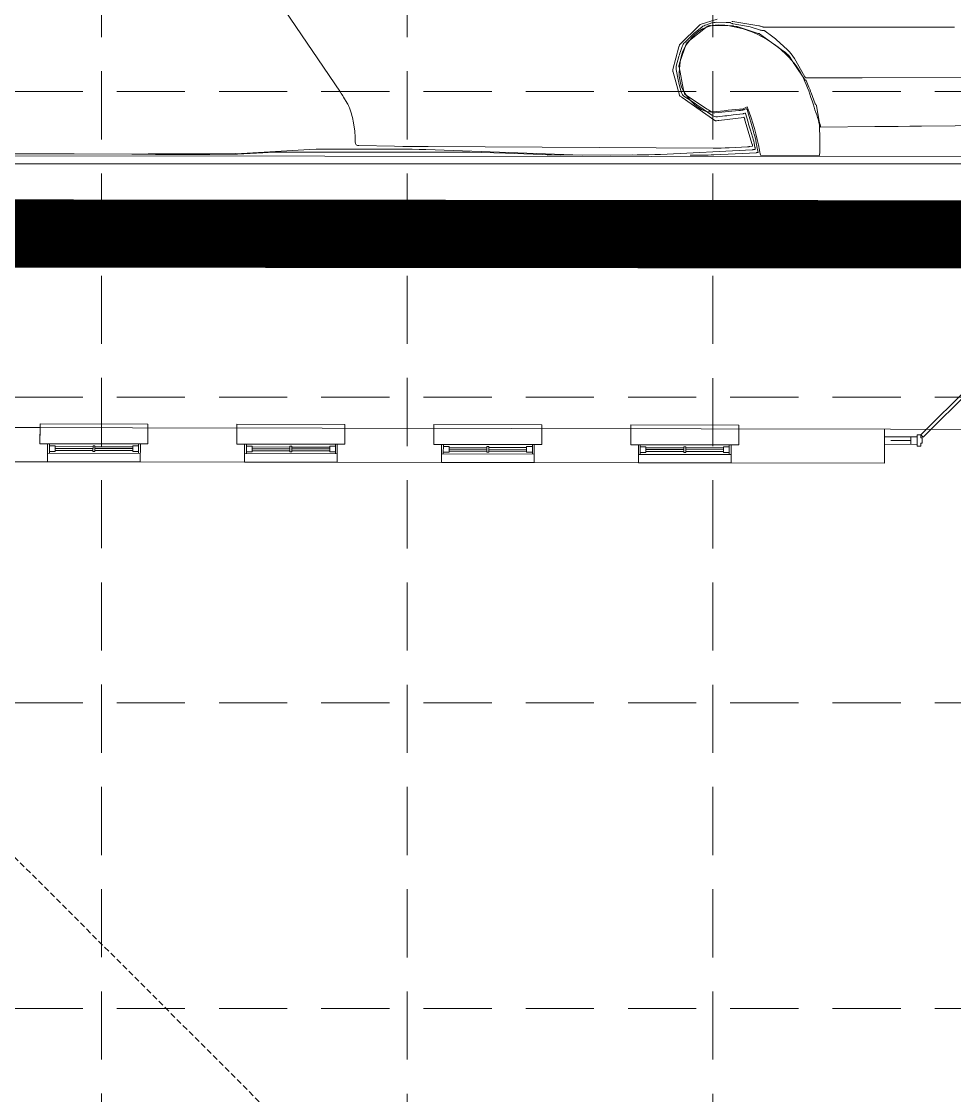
# Model space of a CAD drawing. Extents: x 4841 to 5381, y 4863 to 5725.
# Drawn here: x 5040.33 to 5081.39, y 5558.97 to 5606.24 of the extents above; entities that cross this region are included whole.
import ezdxf

# ---------------------------------------------------------------- set-up
doc = ezdxf.new("R2010")
doc.units = 0
doc.header["$MEASUREMENT"] = 0
doc.linetypes.add('DASHED', pattern=[0.75, 0.5, -0.25])
doc.linetypes.add('HIDDEN', pattern=[0.375, 0.25, -0.125])
for name, color, linetype, lineweight in [('17', 7, 'Continuous', 0), ('2', 7, 'Continuous', 0), ('22', 7, 'Continuous', 0), ('27', 7, 'Continuous', 0), ('EC', 35, 'Continuous', 0)]:
    doc.layers.add(name, color=color, linetype=linetype, lineweight=lineweight)
doc.layers.add('GRID', color=254, linetype='HIDDEN')
doc.layers.add('LIMITS OF DISTURBANCE', color=1, linetype='HIDDEN')

msp = doc.modelspace()

# ---------------------------------------------------------------- linework, layer by layer
at = {"layer": '17', "color": 7, "linetype": 'Continuous', "lineweight": 0}
msp.add_line((5008.489, 5600.36), (5145.989, 5600.211), dxfattribs=at)
at = {"layer": '2', "color": 7, "linetype": 'HIDDEN', "lineweight": 0}
for q in [(5051.37, 5558.119), (5144.982, 5599.971)]:
    msp.add_line((5009.518, 5599.971), q, dxfattribs=at)
at = {"layer": '22', "color": 7, "linetype": 'Continuous', "lineweight": 0}
for p, q in [((5041.145, 5588.527), (5041.144, 5587.654)), ((5041.145, 5588.527), (5045.895, 5588.518)), ((5045.895, 5588.518), (5045.894, 5587.645)), ((5049.812, 5588.511), (5049.81, 5587.639)), ((5049.812, 5588.511), (5054.562, 5588.503)), ((5054.562, 5588.503), (5054.56, 5587.63)), ((5058.479, 5588.496), (5058.477, 5587.623)), ((5058.479, 5588.496), (5063.229, 5588.487)), ((5063.229, 5588.487), (5063.227, 5587.615)), ((5067.145, 5588.48), (5067.144, 5587.608)), ((5067.145, 5588.48), (5071.895, 5588.472)), ((5041.145, 5588.36), (5037.228, 5588.367)), ((5041.145, 5588.36), (5041.144, 5587.654)), ((5045.895, 5588.351), (5045.894, 5587.645)), ((5049.812, 5588.345), (5045.895, 5588.351)), ((5049.812, 5588.345), (5049.81, 5587.639)), ((5054.562, 5588.336), (5054.56, 5587.63)), ((5058.478, 5588.329), (5054.562, 5588.336)), ((5058.478, 5588.329), (5058.477, 5587.623)), ((5063.228, 5588.321), (5063.227, 5587.615)), ((5067.145, 5588.314), (5063.228, 5588.321)), ((5067.145, 5588.314), (5067.144, 5587.608)), ((5071.895, 5588.472), (5071.894, 5587.599)), ((5071.895, 5588.305), (5071.894, 5587.599)), ((5078.312, 5588.294), (5071.895, 5588.305)), ((5078.312, 5588.294), (5078.309, 5586.794)), ((5041.477, 5587.653), (5041.144, 5587.654)), ((5041.477, 5587.653), (5041.144, 5587.654)), ((5041.476, 5586.859), (5041.477, 5587.653)), ((5041.476, 5586.859), (5041.477, 5587.653)), ((5041.477, 5587.653), (5045.56, 5587.646)), ((5041.56, 5587.653), (5041.56, 5587.232)), ((5041.81, 5587.567), (5041.56, 5587.567)), ((5041.56, 5587.567), (5041.81, 5587.567)), ((5041.81, 5587.567), (5041.81, 5587.317)), ((5043.477, 5587.564), (5043.476, 5587.314)), ((5043.477, 5587.564), (5043.56, 5587.564)), ((5043.56, 5587.564), (5043.56, 5587.314)), ((5045.227, 5587.561), (5045.226, 5587.311)), ((5045.227, 5587.561), (5045.477, 5587.561)), ((5045.477, 5587.646), (5045.476, 5587.225)), ((5045.559, 5586.852), (5045.56, 5587.646)), ((5045.559, 5586.852), (5045.56, 5587.646)), ((5045.56, 5587.646), (5045.894, 5587.645)), ((5045.56, 5587.646), (5045.894, 5587.645)), ((5050.144, 5587.638), (5049.81, 5587.639)), ((5050.144, 5587.638), (5049.81, 5587.639)), ((5050.142, 5586.844), (5050.144, 5587.638)), ((5050.142, 5586.844), (5050.144, 5587.638)), ((5050.144, 5587.638), (5054.227, 5587.631)), ((5050.227, 5587.638), (5050.226, 5587.216)), ((5050.477, 5587.552), (5050.227, 5587.552)), ((5050.227, 5587.552), (5050.477, 5587.552)), ((5050.477, 5587.552), (5050.476, 5587.302)), ((5052.144, 5587.549), (5052.143, 5587.299)), ((5052.144, 5587.549), (5052.227, 5587.549)), ((5052.227, 5587.549), (5052.226, 5587.299)), ((5053.894, 5587.546), (5053.893, 5587.296)), ((5053.894, 5587.546), (5054.144, 5587.545)), ((5054.144, 5587.631), (5054.143, 5587.209)), ((5054.226, 5586.837), (5054.227, 5587.631)), ((5054.226, 5586.837), (5054.227, 5587.631)), ((5054.227, 5587.631), (5054.56, 5587.63)), ((5054.227, 5587.631), (5054.56, 5587.63)), ((5058.81, 5587.623), (5058.477, 5587.623)), ((5058.81, 5587.623), (5058.477, 5587.623)), ((5058.809, 5586.829), (5058.81, 5587.623)), ((5058.809, 5586.829), (5058.81, 5587.623)), ((5058.81, 5587.623), (5062.894, 5587.615)), ((5058.894, 5587.622), (5058.893, 5587.201)), ((5059.144, 5587.536), (5058.894, 5587.537)), ((5058.894, 5587.537), (5059.144, 5587.536)), ((5059.144, 5587.536), (5059.143, 5587.286)), ((5060.81, 5587.533), (5060.893, 5587.533)), ((5060.81, 5587.533), (5060.81, 5587.283)), ((5060.893, 5587.533), (5060.893, 5587.283)), ((5062.81, 5587.615), (5062.81, 5587.194)), ((5062.892, 5586.821), (5062.894, 5587.615)), ((5062.892, 5586.821), (5062.894, 5587.615)), ((5062.894, 5587.615), (5063.227, 5587.615)), ((5062.894, 5587.615), (5063.227, 5587.615)), ((5067.477, 5587.607), (5067.144, 5587.608)), ((5067.477, 5587.607), (5067.144, 5587.608)), ((5067.476, 5586.813), (5067.477, 5587.607)), ((5067.476, 5586.813), (5067.477, 5587.607)), ((5067.477, 5587.607), (5071.56, 5587.6)), ((5067.56, 5587.607), (5067.56, 5587.186)), ((5071.477, 5587.6), (5071.476, 5587.179)), ((5071.559, 5586.806), (5071.56, 5587.6)), ((5071.559, 5586.806), (5071.56, 5587.6)), ((5071.56, 5587.6), (5071.894, 5587.599)), ((5071.56, 5587.6), (5071.894, 5587.599)), ((5079.74, 5587.625), (5078.31, 5587.627)), ((5079.741, 5587.958), (5078.311, 5587.961)), ((5078.581, 5587.793), (5079.47, 5587.792)), ((5079.47, 5587.959), (5079.469, 5587.625)), ((5079.74, 5587.583), (5079.741, 5588)), ((5041.476, 5587.232), (5045.56, 5587.225)), ((5041.81, 5587.317), (5041.56, 5587.317)), ((5041.56, 5587.317), (5041.81, 5587.317)), ((5041.81, 5587.525), (5043.477, 5587.522)), ((5043.477, 5587.439), (5041.81, 5587.442)), ((5041.81, 5587.359), (5043.476, 5587.356)), ((5043.476, 5587.314), (5043.56, 5587.314)), ((5043.56, 5587.522), (5045.227, 5587.519)), ((5045.227, 5587.436), (5043.56, 5587.439)), ((5043.56, 5587.356), (5045.226, 5587.353)), ((5045.226, 5587.311), (5045.476, 5587.311)), ((5050.143, 5587.217), (5054.226, 5587.209)), ((5050.476, 5587.302), (5050.226, 5587.302)), ((5050.226, 5587.302), (5050.476, 5587.302)), ((5050.476, 5587.343), (5052.143, 5587.34)), ((5050.477, 5587.51), (5052.143, 5587.507)), ((5052.143, 5587.424), (5050.477, 5587.427)), ((5052.143, 5587.299), (5052.226, 5587.299)), ((5052.226, 5587.34), (5053.893, 5587.337)), ((5052.227, 5587.507), (5053.893, 5587.504)), ((5053.893, 5587.421), (5052.227, 5587.424)), ((5053.893, 5587.296), (5054.143, 5587.295)), ((5058.81, 5587.201), (5062.893, 5587.194)), ((5059.143, 5587.286), (5058.893, 5587.287)), ((5058.893, 5587.287), (5059.143, 5587.286)), ((5059.143, 5587.495), (5060.81, 5587.492)), ((5060.81, 5587.408), (5059.143, 5587.411)), ((5059.143, 5587.328), (5060.81, 5587.325)), ((5060.81, 5587.283), (5060.893, 5587.283)), ((5060.893, 5587.492), (5062.56, 5587.489)), ((5062.56, 5587.405), (5060.893, 5587.408)), ((5060.893, 5587.325), (5062.56, 5587.322)), ((5062.56, 5587.53), (5062.81, 5587.53)), ((5062.56, 5587.53), (5062.56, 5587.28)), ((5062.56, 5587.28), (5062.81, 5587.28)), ((5067.476, 5587.186), (5071.56, 5587.179)), ((5067.81, 5587.521), (5067.56, 5587.521)), ((5067.56, 5587.521), (5067.81, 5587.521)), ((5067.81, 5587.271), (5067.56, 5587.271)), ((5067.56, 5587.271), (5067.81, 5587.271)), ((5067.81, 5587.521), (5067.81, 5587.271)), ((5067.81, 5587.479), (5069.477, 5587.476)), ((5069.477, 5587.393), (5067.81, 5587.396)), ((5067.81, 5587.313), (5069.476, 5587.31)), ((5069.477, 5587.518), (5069.476, 5587.268)), ((5069.476, 5587.268), (5069.56, 5587.268)), ((5069.477, 5587.518), (5069.56, 5587.518)), ((5069.56, 5587.518), (5069.56, 5587.268)), ((5069.56, 5587.476), (5071.227, 5587.473)), ((5071.227, 5587.39), (5069.56, 5587.393)), ((5069.56, 5587.309), (5071.226, 5587.306)), ((5071.227, 5587.515), (5071.226, 5587.265)), ((5071.226, 5587.265), (5071.476, 5587.264)), ((5071.227, 5587.515), (5071.477, 5587.514)), ((5041.476, 5586.859), (5036.892, 5586.867)), ((5045.559, 5586.852), (5041.476, 5586.859)), ((5050.142, 5586.844), (5045.559, 5586.852)), ((5054.226, 5586.837), (5050.142, 5586.844)), ((5058.809, 5586.829), (5054.226, 5586.837)), ((5062.892, 5586.821), (5058.809, 5586.829)), ((5067.476, 5586.813), (5062.892, 5586.821)), ((5071.559, 5586.806), (5067.476, 5586.813)), ((5078.309, 5586.794), (5071.559, 5586.806))]:
    msp.add_line(p, q, dxfattribs=at)
for points in [[(5079.907, 5588.041), (5080.01, 5587.938), (5082.135, 5590.055), (5082.033, 5590.159)], [(5079.907, 5587.671), (5079.907, 5587.541), (5079.74, 5587.541), (5079.741, 5588.041), (5079.907, 5588.041), (5079.907, 5587.911), (5079.959, 5587.911), (5079.959, 5587.671)]]:
    msp.add_lwpolyline(points, close=True, dxfattribs=at)
msp.add_lwpolyline([(5145.288, 5588.172), (5145.283, 5588.175), (5020.186, 5588.397)], dxfattribs=at)
at = {"layer": '27', "color": 7, "linetype": 'Continuous', "lineweight": 0}
for points in [[(5072.093, 5602.4), (5072.265, 5602.475)], [(5045.908, 5600.405), (5049.729, 5600.425)], [(5063.46, 5600.352), (5067.226, 5600.366)], [(5072.801, 5600.566), (5072.848, 5600.35), (5075.443, 5600.343)], [(5075.443, 5600.343), (5075.466, 5600.493)]]:
    msp.add_lwpolyline(points, dxfattribs=at)
msp.add_ellipse((5066.181, 5600.962), major_axis=(4.275, -6.902), ratio=0.756564, start_param=1.080638, end_param=1.332427, dxfattribs=at)
msp.add_open_spline([(5075.466, 5600.493), (5075.461, 5600.847), (5075.456, 5601.202), (5075.451, 5601.556), (5075.447, 5601.868), (5075.303, 5602.162), (5075.21, 5602.462), (5075.091, 5602.849), (5074.963, 5603.226), (5074.809, 5603.602), (5074.647, 5603.998), (5074.404, 5604.337), (5074.104, 5604.661), (5073.702, 5605.094), (5073.255, 5605.402), (5072.729, 5605.665), (5072.39, 5605.834), (5072.042, 5605.925), (5071.687, 5606.005), (5071.329, 5606.086), (5070.942, 5606.125), (5070.58, 5606.021), (5070.189, 5605.908), (5069.897, 5605.656), (5069.635, 5605.286), (5069.409, 5604.967), (5069.335, 5604.641), (5069.298, 5604.31), (5069.251, 5603.897), (5069.252, 5603.457), (5069.548, 5603.045), (5069.878, 5602.586), (5070.275, 5602.209), (5070.752, 5602.259), (5071.199, 5602.306), (5071.646, 5602.353), (5072.093, 5602.4)], degree=3, knots=[0, 0, 0, 0, 0.072357, 0.072357, 0.072357, 0.136166, 0.136166, 0.136166, 0.218417, 0.218417, 0.218417, 0.305006, 0.305006, 0.305006, 0.420885, 0.420885, 0.420885, 0.495486, 0.495486, 0.495486, 0.570838, 0.570838, 0.570838, 0.652321, 0.652321, 0.652321, 0.722598, 0.722598, 0.722598, 0.810362, 0.810362, 0.810362, 0.908225, 0.908225, 0.908225, 1, 1, 1, 1], dxfattribs=at)
at = {"layer": 'EC', "color": 35, "linetype": 'Continuous', "lineweight": 0}
msp.add_line((5009.518, 5599.971), (5144.982, 5599.971), dxfattribs=at)
for points in [[(5070.939, 5606.333), (5070.203, 5606.098), (5070.197, 5606.096), (5070.191, 5606.093), (5070.185, 5606.09), (5070.18, 5606.086), (5070.162, 5606.072), (5070.158, 5606.069), (5070.155, 5606.066), (5070.151, 5606.063), (5070.148, 5606.059), (5069.307, 5605.227), (5069.299, 5605.218), (5069.292, 5605.209), (5069.287, 5605.199), (5069.283, 5605.188), (5069.27, 5605.153), (5069.267, 5605.145), (5069.265, 5605.137), (5069.263, 5605.129), (5069.261, 5605.122), (5068.99, 5604.118), (5068.988, 5604.107), (5068.987, 5604.096), (5068.988, 5604.085), (5068.989, 5604.074), (5068.996, 5604.038), (5068.998, 5604.03), (5068.999, 5604.022), (5069.001, 5604.015), (5069.003, 5604.007), (5069.282, 5602.996), (5069.288, 5602.981), (5069.296, 5602.967), (5069.307, 5602.955), (5069.32, 5602.944), (5069.367, 5602.914), (5069.377, 5602.907), (5069.387, 5602.901), (5069.396, 5602.894), (5069.406, 5602.887), (5070.844, 5601.885), (5070.859, 5601.876), (5070.876, 5601.87), (5070.893, 5601.867), (5070.912, 5601.867), (5070.972, 5601.873), (5070.985, 5601.875), (5070.998, 5601.876), (5071.011, 5601.878), (5071.024, 5601.879), (5072.111, 5602.017), (5072.113, 5602.018), (5072.115, 5602.018), (5072.117, 5602.019), (5072.119, 5602.02), (5072.126, 5602.023), (5072.128, 5602.023), (5072.128, 5602.023), (5072.129, 5602.022), (5072.13, 5602.021), (5072.15, 5601.953), (5072.154, 5601.938), (5072.158, 5601.923), (5072.163, 5601.909), (5072.167, 5601.894), (5072.49, 5600.825), (5072.492, 5600.818), (5072.494, 5600.811), (5072.495, 5600.803), (5072.497, 5600.796), (5072.502, 5600.767), (5072.503, 5600.764), (5072.503, 5600.762), (5072.503, 5600.759), (5072.504, 5600.757), (5072.506, 5600.749), (5072.506, 5600.747), (5072.505, 5600.746), (5072.504, 5600.745), (5072.503, 5600.745), (5072.383, 5600.731), (5072.357, 5600.728), (5072.331, 5600.725), (5072.306, 5600.723), (5072.28, 5600.722), (5071.465, 5600.681), (5071.29, 5600.673), (5071.115, 5600.668), (5070.94, 5600.665), (5070.765, 5600.665), (5058.226, 5600.731), (5057.856, 5600.734), (5057.486, 5600.738), (5057.117, 5600.742), (5056.747, 5600.747), (5055.181, 5600.773), (5055.111, 5600.783), (5055.06, 5600.814), (5055.029, 5600.865), (5055.017, 5600.935), (5055.011, 5601.196), (5055.009, 5601.251), (5055.005, 5601.307), (5054.999, 5601.363), (5054.992, 5601.418), (5054.928, 5601.854), (5054.914, 5601.937), (5054.896, 5602.018), (5054.874, 5602.099), (5054.848, 5602.178), (5054.757, 5602.437), (5054.736, 5602.492), (5054.713, 5602.546), (5054.686, 5602.598), (5054.658, 5602.649), (5054.503, 5602.906), (5054.47, 5602.961), (5054.436, 5603.016), (5054.401, 5603.069), (5054.365, 5603.123), (5051.903, 5606.743)], [(5066.239, 5600.358), (5067.43, 5600.362), (5067.685, 5600.365), (5067.94, 5600.37), (5068.195, 5600.378), (5068.449, 5600.39), (5072.477, 5600.593), (5072.494, 5600.593), (5072.511, 5600.595), (5072.528, 5600.596), (5072.545, 5600.598), (5072.601, 5600.605), (5072.611, 5600.608), (5072.618, 5600.613), (5072.621, 5600.621), (5072.62, 5600.632), (5072.612, 5600.674), (5072.61, 5600.683), (5072.609, 5600.693), (5072.607, 5600.702), (5072.605, 5600.711), (5072.577, 5600.872), (5072.57, 5600.906), (5072.562, 5600.94), (5072.554, 5600.974), (5072.544, 5601.008), (5072.408, 5601.458), (5072.382, 5601.546), (5072.356, 5601.633), (5072.33, 5601.72), (5072.305, 5601.808), (5072.194, 5602.191), (5072.19, 5602.201), (5072.183, 5602.207), (5072.174, 5602.209), (5072.163, 5602.206), (5072.123, 5602.188), (5072.114, 5602.185), (5072.105, 5602.182), (5072.096, 5602.18), (5072.087, 5602.178), (5071.651, 5602.123), (5071.558, 5602.111), (5071.464, 5602.1), (5071.371, 5602.09), (5071.277, 5602.08), (5070.959, 5602.047), (5070.892, 5602.046), (5070.828, 5602.056), (5070.767, 5602.078), (5070.709, 5602.111), (5070.139, 5602.509), (5070.055, 5602.567), (5069.971, 5602.624), (5069.886, 5602.681), (5069.801, 5602.738), (5069.522, 5602.92), (5069.467, 5602.963), (5069.423, 5603.013), (5069.389, 5603.071), (5069.364, 5603.136), (5069.275, 5603.46), (5069.257, 5603.53), (5069.239, 5603.6), (5069.224, 5603.67), (5069.209, 5603.741), (5069.148, 5604.055), (5069.139, 5604.122), (5069.137, 5604.189), (5069.143, 5604.256), (5069.157, 5604.322), (5069.243, 5604.64), (5069.262, 5604.708), (5069.282, 5604.775), (5069.303, 5604.842), (5069.325, 5604.909), (5069.407, 5605.143), (5069.427, 5605.192), (5069.452, 5605.237), (5069.482, 5605.279), (5069.517, 5605.318), (5069.808, 5605.606), (5069.868, 5605.664), (5069.929, 5605.719), (5069.992, 5605.773), (5070.057, 5605.825), (5070.27, 5605.991), (5070.316, 5606.024), (5070.366, 5606.053), (5070.417, 5606.077), (5070.472, 5606.097), (5070.702, 5606.171), (5070.752, 5606.184), (5070.802, 5606.194), (5070.853, 5606.199), (5070.904, 5606.2), (5071.345, 5606.194), (5071.363, 5606.194), (5071.381, 5606.194), (5071.399, 5606.194), (5071.418, 5606.195), (5071.477, 5606.196), (5071.49, 5606.195), (5071.502, 5606.193), (5071.514, 5606.19), (5071.526, 5606.185), (5071.589, 5606.154), (5071.602, 5606.148), (5071.616, 5606.143), (5071.631, 5606.14), (5071.645, 5606.137), (5072.151, 5606.053), (5072.235, 5606.038), (5072.317, 5606.02), (5072.399, 5605.998), (5072.481, 5605.974), (5072.809, 5605.868), (5072.834, 5605.861), (5072.858, 5605.855), (5072.883, 5605.85), (5072.908, 5605.847), (5072.991, 5605.837), (5073.008, 5605.834), (5073.025, 5605.829), (5073.041, 5605.821), (5073.055, 5605.812), (5073.333, 5605.611), (5073.392, 5605.568), (5073.45, 5605.523), (5073.506, 5605.475), (5073.561, 5605.427), (5074.021, 5605.011), (5074.115, 5604.918), (5074.201, 5604.819), (5074.279, 5604.713), (5074.348, 5604.601), (5074.798, 5603.808), (5074.802, 5603.801), (5074.806, 5603.795), (5074.81, 5603.789), (5074.814, 5603.783), (5074.831, 5603.757), (5074.832, 5603.756), (5074.833, 5603.755), (5074.834, 5603.755), (5074.836, 5603.754), (5074.841, 5603.755), (5074.842, 5603.755), (5074.843, 5603.755), (5074.844, 5603.755), (5074.845, 5603.755), (5076.179, 5603.758), (5076.465, 5603.759), (5076.751, 5603.76), (5077.037, 5603.76), (5077.323, 5603.761), (5091.069, 5603.797)], [(5069.76, 5600.354), (5070.316, 5600.356), (5070.436, 5600.357), (5070.555, 5600.359), (5070.674, 5600.363), (5070.793, 5600.368), (5072.675, 5600.463), (5072.682, 5600.464), (5072.691, 5600.464), (5072.699, 5600.465), (5072.707, 5600.466), (5072.733, 5600.469), (5072.737, 5600.47), (5072.74, 5600.473), (5072.742, 5600.477), (5072.742, 5600.481), (5072.722, 5600.581), (5072.718, 5600.602), (5072.714, 5600.623), (5072.71, 5600.645), (5072.707, 5600.666), (5072.65, 5600.987), (5072.641, 5601.029), (5072.632, 5601.07), (5072.622, 5601.111), (5072.61, 5601.152), (5072.57, 5601.285), (5072.561, 5601.314), (5072.553, 5601.342), (5072.544, 5601.371), (5072.536, 5601.399), (5072.258, 5602.361), (5072.249, 5602.381), (5072.237, 5602.392), (5072.221, 5602.394), (5072.2, 5602.389), (5072.128, 5602.357), (5072.112, 5602.351), (5072.096, 5602.346), (5072.079, 5602.342), (5072.062, 5602.339), (5071.971, 5602.328), (5071.951, 5602.325), (5071.931, 5602.323), (5071.911, 5602.321), (5071.892, 5602.319), (5070.847, 5602.21), (5070.809, 5602.21), (5070.773, 5602.216), (5070.738, 5602.228), (5070.706, 5602.247), (5070.601, 5602.32), (5070.579, 5602.335), (5070.556, 5602.35), (5070.534, 5602.366), (5070.511, 5602.381), (5069.551, 5603.01), (5069.533, 5603.023), (5069.52, 5603.039), (5069.509, 5603.057), (5069.502, 5603.077), (5069.482, 5603.146), (5069.478, 5603.162), (5069.475, 5603.176), (5069.471, 5603.192), (5069.468, 5603.207), (5069.266, 5604.243), (5069.264, 5604.263), (5069.263, 5604.283), (5069.265, 5604.303), (5069.269, 5604.323), (5069.286, 5604.387), (5069.29, 5604.401), (5069.294, 5604.414), (5069.298, 5604.428), (5069.303, 5604.441), (5069.579, 5605.235), (5069.587, 5605.255), (5069.597, 5605.274), (5069.61, 5605.292), (5069.625, 5605.308), (5069.676, 5605.358), (5069.687, 5605.369), (5069.698, 5605.379), (5069.71, 5605.389), (5069.722, 5605.399), (5070.508, 5606.011), (5070.52, 5606.02), (5070.533, 5606.028), (5070.547, 5606.034), (5070.561, 5606.039), (5070.608, 5606.054), (5070.618, 5606.057), (5070.629, 5606.059), (5070.639, 5606.06), (5070.65, 5606.061), (5071.611, 5606.047), (5071.615, 5606.047), (5071.619, 5606.047), (5071.623, 5606.047), (5071.627, 5606.047), (5071.641, 5606.047), (5071.643, 5606.047), (5071.646, 5606.047), (5071.649, 5606.046), (5071.651, 5606.045), (5071.665, 5606.038), (5071.668, 5606.037), (5071.671, 5606.035), (5071.675, 5606.035), (5071.678, 5606.034), (5071.782, 5606.017), (5071.804, 5606.013), (5071.826, 5606.008), (5071.848, 5606.002), (5071.87, 5605.996), (5072.748, 5605.713), (5072.754, 5605.712), (5072.76, 5605.71), (5072.766, 5605.709), (5072.772, 5605.708), (5072.792, 5605.706), (5072.796, 5605.705), (5072.8, 5605.704), (5072.803, 5605.702), (5072.807, 5605.7), (5073.867, 5604.936), (5073.899, 5604.912), (5073.931, 5604.887), (5073.962, 5604.861), (5073.993, 5604.834), (5074.092, 5604.744), (5074.112, 5604.725), (5074.13, 5604.703), (5074.147, 5604.681), (5074.162, 5604.656), (5074.251, 5604.5), (5074.27, 5604.467), (5074.29, 5604.434), (5074.31, 5604.401), (5074.332, 5604.369), (5074.811, 5603.658), (5074.814, 5603.654), (5074.818, 5603.652), (5074.822, 5603.65), (5074.827, 5603.65), (5074.844, 5603.651), (5074.848, 5603.651), (5074.85, 5603.65), (5074.853, 5603.648), (5074.855, 5603.645), (5074.98, 5603.352), (5075.007, 5603.289), (5075.032, 5603.225), (5075.057, 5603.162), (5075.081, 5603.097), (5075.256, 5602.62), (5075.261, 5602.609), (5075.266, 5602.599), (5075.273, 5602.59), (5075.28, 5602.582), (5075.307, 5602.556), (5075.311, 5602.55), (5075.316, 5602.543), (5075.319, 5602.536), (5075.32, 5602.529), (5075.434, 5601.855), (5075.438, 5601.828), (5075.444, 5601.802), (5075.45, 5601.776), (5075.457, 5601.75), (5075.486, 5601.642), (5075.488, 5601.636), (5075.489, 5601.629), (5075.49, 5601.622), (5075.49, 5601.615), (5075.489, 5601.593), (5075.489, 5601.589), (5075.491, 5601.586), (5075.494, 5601.585), (5075.498, 5601.584), (5077.885, 5601.611), (5078.396, 5601.617), (5078.907, 5601.622), (5079.419, 5601.628), (5079.93, 5601.633), (5090.329, 5601.736)], [(5081.392, 5605.983), (5081.307, 5605.984), (5081.222, 5605.984), (5080.946, 5605.984), (5080.887, 5605.984), (5080.827, 5605.985), (5080.768, 5605.985), (5080.709, 5605.985), (5073.11, 5605.981), (5073.092, 5605.982), (5073.074, 5605.983), (5073.057, 5605.984), (5073.039, 5605.986), (5072.981, 5605.993), (5072.968, 5605.994), (5072.956, 5605.997), (5072.944, 5605.999), (5072.932, 5606.003), (5072.847, 5606.03), (5072.829, 5606.036), (5072.811, 5606.041), (5072.792, 5606.045), (5072.773, 5606.048), (5071.626, 5606.237), (5071.593, 5606.243)], [(5036.461, 5600.439), (5045.723, 5600.402), (5045.812, 5600.402), (5045.9, 5600.401), (5045.988, 5600.401), (5046.077, 5600.401), (5046.365, 5600.401), (5046.427, 5600.401), (5046.489, 5600.401), (5046.551, 5600.401), (5046.613, 5600.401), (5049.698, 5600.417), (5049.704, 5600.417), (5049.71, 5600.417), (5049.715, 5600.417), (5049.721, 5600.417), (5049.739, 5600.417), (5049.743, 5600.417), (5049.747, 5600.417), (5049.751, 5600.417), (5049.755, 5600.418), (5052.752, 5600.591), (5053.023, 5600.604), (5053.293, 5600.614), (5053.565, 5600.62), (5053.836, 5600.621), (5054.722, 5600.62), (5054.912, 5600.62), (5055.101, 5600.62), (5055.291, 5600.62), (5055.481, 5600.62), (5056.907, 5600.618), (5057.213, 5600.617), (5057.518, 5600.612), (5057.824, 5600.606), (5058.129, 5600.596), (5065.008, 5600.359)], [(5039.83, 5600.412), (5040.619, 5600.41), (5041.408, 5600.408), (5042.196, 5600.405), (5045.188, 5600.393), (5045.532, 5600.392), (5045.877, 5600.391), (5046.221, 5600.39), (5046.566, 5600.39), (5047.729, 5600.388), (5047.951, 5600.388), (5048.173, 5600.388), (5048.396, 5600.389), (5048.618, 5600.39), (5049.613, 5600.395), (5049.635, 5600.395), (5049.656, 5600.395), (5049.678, 5600.395), (5049.699, 5600.395), (5049.769, 5600.395), (5049.784, 5600.395), (5049.799, 5600.396), (5049.814, 5600.396), (5049.829, 5600.397), (5050.951, 5600.462), (5051.191, 5600.474), (5051.432, 5600.482), (5051.672, 5600.487), (5051.913, 5600.489), (5054.32, 5600.486), (5054.836, 5600.486), (5055.352, 5600.485), (5055.868, 5600.485), (5056.383, 5600.484), (5059.548, 5600.481), (5060.07, 5600.479), (5060.592, 5600.471), (5061.114, 5600.46), (5061.636, 5600.444), (5064.071, 5600.36)]]:
    msp.add_lwpolyline(points, dxfattribs=at)
at = {"layer": 'GRID', "color": 252, "linetype": 'HIDDEN', "lineweight": 0, "ltscale": 12}
for p, q in [((5043.846, 4930.549), (5043.846, 5710.769)), ((5057.298, 4930.547), (5057.298, 5710.769)), ((5070.749, 4930.545), (5070.749, 5710.769)), ((4855.523, 5603.156), (5366.685, 5603.156)), ((4855.523, 5589.704), (5366.685, 5589.704)), ((4855.523, 5576.253), (5366.685, 5576.253)), ((4855.523, 5562.801), (5366.685, 5562.801))]:
    msp.add_line(p, q, dxfattribs=at)
at = {"layer": 'LIMITS OF DISTURBANCE', "linetype": 'DASHED', "lineweight": 0, "ltscale": 30, "const_width": 3, "flags": 128}
msp.add_lwpolyline([(5163.356, 5596.794), (5001.5, 5596.939), (5002.642, 5664.274), (5153.78, 5663.698), (5160.562, 5659.149), (5163.538, 5655.081), (5163.377, 5598.056)], close=True, dxfattribs=at)

doc.saveas('drawing.dxf')
